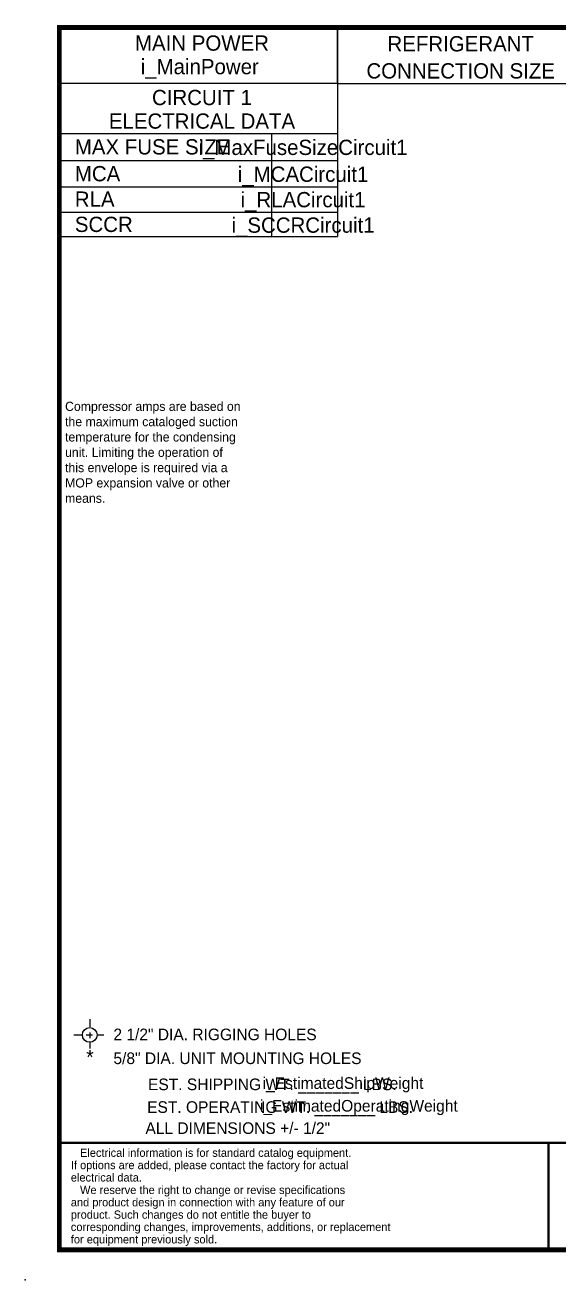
# Model space of a CAD drawing. Header units: inches. Extents: x 3819 to 4400, y -717 to -350.
# Drawn here: x 3818.6 to 3972.6, y -716.8 to -354.6 of the extents above; entities that cross this region are included whole.
import ezdxf
from ezdxf.enums import TextEntityAlignment as Align

# ---------------------------------------------------------------- set-up
doc = ezdxf.new("R2010")
doc.units = ezdxf.units.IN
doc.header["$MEASUREMENT"] = 0
doc.header["$PDSIZE"] = -1
doc.layers.add('C1E', color=7, linetype='Continuous')
doc.layers.add('C1RC', color=7, linetype='Continuous')

msp = doc.modelspace()

# ---------------------------------------------------------------- linework, layer by layer
at = {"color": 7, "lineweight": 25}
for p, q in [((3837.2, -641.6), (3837.2, -643.82)), ((3832.59, -646.11), (3834.84, -646.11)), ((3836.14, -646.11), (3838.05, -646.11)), ((3837.2, -645.39), (3837.2, -647.07)), ((3837.2, -648.27), (3837.2, -650.02)), ((3839.35, -646.11), (3841.28, -646.11)), ((3969.56, -708.13), (3969.56, -677.26))]:
    msp.add_line(p, q, dxfattribs=at)
for points, const_width in [([(3828.43, -708.13), (4392.97, -708.13), (4392.97, -355.3), (3828.43, -355.3), (3828.43, -708.13)], 1.41), ([(3970.4, -677.26), (3828.43, -677.26)], 0.706), ([(4392.97, -677.26), (3969.56, -677.26), (3969.56, -708.13)], 0.706)]:
    msp.add_lwpolyline(points, dxfattribs=dict(at, const_width=const_width))
msp.add_circle((3837.2, -646.11), 2.12, dxfattribs=at)
msp.add_point((3818.56, -716.84), dxfattribs=at)
at = {"layer": 'C1E', "color": 7, "lineweight": 25}
for p, q in [((3908.65, -355.3), (3908.65, -415.64)), ((3908.65, -371.45), (3828.43, -371.45)), ((3908.65, -386), (3828.87, -386)), ((3889.66, -386), (3889.66, -415.64)), ((3828.85, -393.7), (3908.65, -393.7)), ((3828.67, -401.24), (3908.65, -401.24)), ((3828.3, -408.58), (3908.65, -408.58)), ((3828.31, -415.64), (3908.65, -415.64))]:
    msp.add_line(p, q, dxfattribs=at)
at = {"layer": 'C1RC', "color": 7, "lineweight": 25}
for p, q in [((3908.65, -371.45), (3908.65, -355.3)), ((3908.78, -371.47), (3978.85, -371.48))]:
    msp.add_line(p, q, dxfattribs=at)

# ---------------------------------------------------------------- texts
at = {"color": 7, "lineweight": 25}
for s, height, p in [('2 1/2" DIA. RIGGING HOLES', 3.3519, (3844.05, -647.65)), ('5/8" DIA. UNIT MOUNTING HOLES', 3.3519, (3844.05, -654.53)), ('   Electrical information is for standard catalog equipment.', 2.377, (3831.76, -681.31)), ('If options are added, please contact the factory for actual', 2.377, (3831.76, -684.87)), ('electrical data.', 2.377, (3831.76, -688.44)), ('   We reserve the right to change or revise specifications', 2.377, (3831.76, -692.05)), ('and product design in connection with any feature of our', 2.377, (3831.76, -695.61)), ('product. Such changes do not entitle the buyer to', 2.377, (3831.76, -699.18)), ('corresponding changes, improvements, additions, or replacement ', 2.377, (3831.76, -702.74)), ('for equipment previously sold.', 2.377, (3831.76, -706.31))]:
    msp.add_text(s, height=height, dxfattribs=at).set_placement(p)
for s, height, p in [('*', 4.13, (3837.28, -654.58)), ('EST. SHIPPING WT. _______ LBS.', 3.3519, (3889.9, -662.06)), ('i_EstimatedShipWeight', 3.3558, (3910.28, -661.69)), ('EST. OPERATING WT. _______ LBS.', 3.3519, (3892.13, -668.62)), ('i_EstimatedOperatingWeight', 3.3519, (3914.86, -668.25)), ('ALL DIMENSIONS +/- 1/2"', 3.3519, (3879.92, -674.7))]:
    msp.add_text(s, height=height, dxfattribs=at).set_placement(p, align=Align.CENTER)
at = {"color": 7, "insert": (3829.1, -463.33), "char_height": 2.651, "attachment_point": 1}
msp.add_mtext_dynamic_manual_height_columns(' Compressor amps are based on \\P the maximum cataloged suction \\P temperature for the condensing \\P unit. Limiting the operation of \\P this envelope is required via a \\P MOP expansion valve or other \\P means.', width=79.774, gutter_width=144.43, heights=[29.63], dxfattribs=at)
at = {"layer": 'C1E', "color": 7, "lineweight": 25}
for s, height, p in [('MAIN POWER', 4.41, (3869.59, -361.98)), ('i_MainPower', 4.4104, (3868.95, -368.78)), ('CIRCUIT 1', 4.41, (3869.59, -377.7)), ('ELECTRICAL DATA', 4.4104, (3869.59, -384.5)), ('i_MaxFuseSizeCircuit1', 4.4104, (3898.75, -392.09)), ('i_MCACircuit1', 4.4104, (3898.75, -399.84)), ('i_RLACircuit1', 4.4104, (3898.75, -407.19)), ('i_SCCRCircuit1', 4.4104, (3898.75, -414.54))]:
    msp.add_text(s, height=height, dxfattribs=at).set_placement(p, align=Align.CENTER)
for s, height, p in [('MAX FUSE SIZE', 4.4104, (3832.91, -391.94)), ('MCA', 4.41, (3832.91, -399.69)), ('RLA', 4.41, (3832.91, -407.04)), ('SCCR', 4.41, (3832.91, -414.32))]:
    msp.add_text(s, height=height, dxfattribs=at).set_placement(p)
at = {"layer": 'C1RC', "color": 7, "lineweight": 25}
for s, p in [('REFRIGERANT', (3944.24, -362.19)), ('CONNECTION SIZE', (3944.24, -370.01))]:
    msp.add_text(s, height=4.4104, dxfattribs=at).set_placement(p, align=Align.CENTER)

doc.saveas('drawing.dxf')
